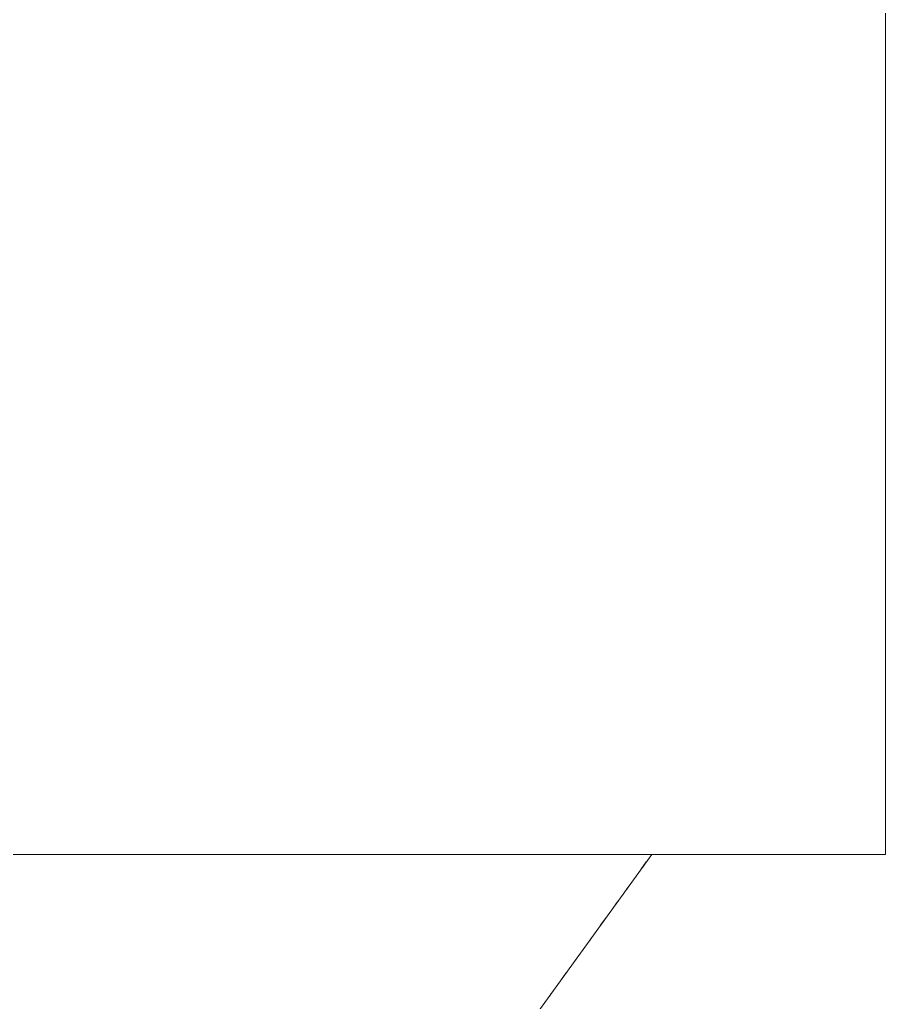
# Model space of a CAD drawing. Header units: metres. Extents: x 10 to 831, y 10 to 584.
# Drawn here: x 502.88 to 514, y 384.1 to 396.72 of the extents above; entities that cross this region are included whole.
import ezdxf

# ---------------------------------------------------------------- set-up
doc = ezdxf.new("R2010")
doc.units = ezdxf.units.M
doc.layers.add('VIS', color=8, linetype='Continuous', lineweight=13)

msp = doc.modelspace()

# ---------------------------------------------------------------- linework, layer by layer
at = {"layer": 'VIS'}
for p, q in [((514, 386), (514, 514)), ((514, 386), (514, 514)), ((514, 386), (498, 386)), ((511, 386), (507.9768, 381.814)), ((514, 386), (514, 386)), ((510.8592, 385.8052), (510.9296, 385.9024)), ((510.6716, 385.5452), (510.742, 385.6428)), ((510.5308, 385.35), (510.6012, 385.4476)), ((510.3428, 385.0904), (510.4132, 385.1876)), ((510.202, 384.8952), (510.2256, 384.9276)), ((510.0144, 384.6352), (510.0848, 384.7328)), ((509.8268, 384.3756), (509.8972, 384.4728)), ((509.686, 384.1804), (509.7092, 384.2128))]:
    msp.add_line(p, q, dxfattribs=at)

doc.saveas('drawing.dxf')
